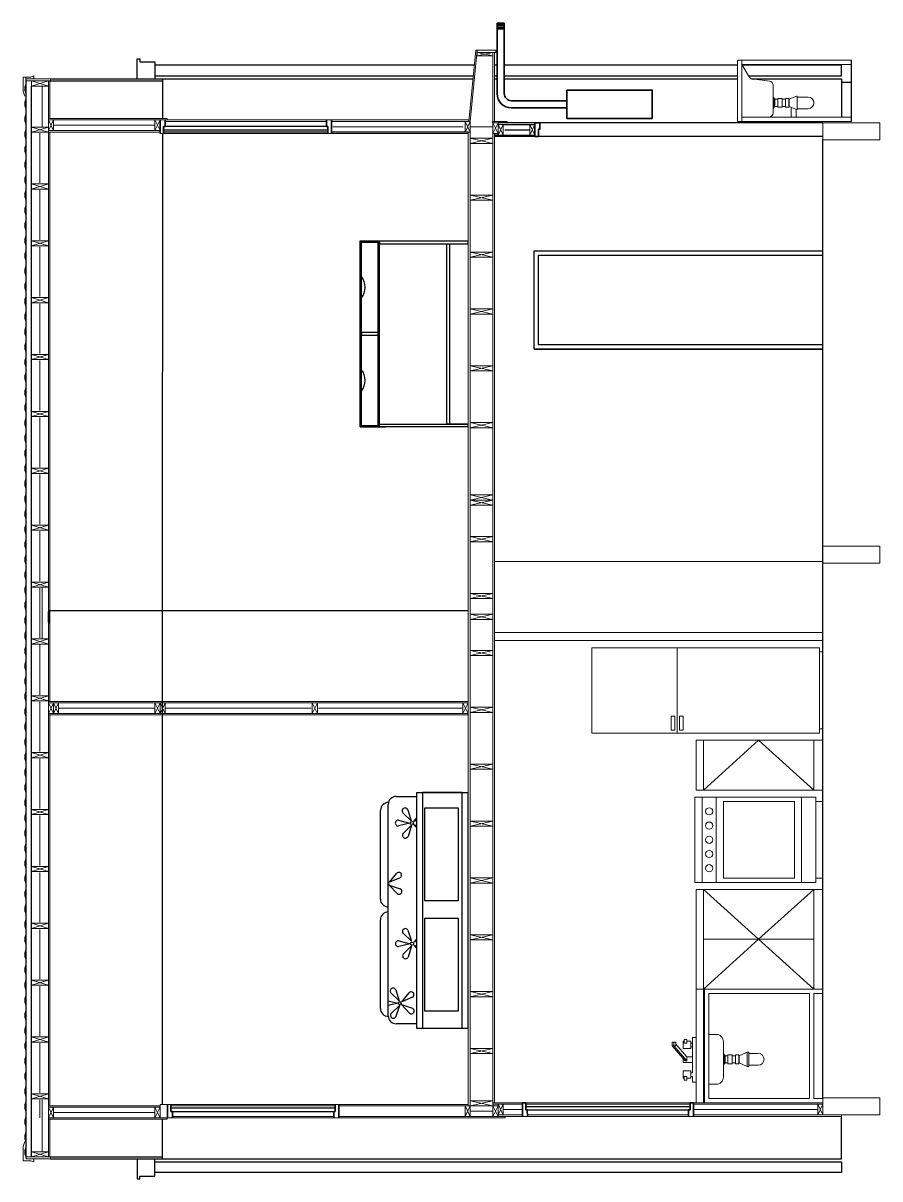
# Model space of a CAD drawing. Header units: millimetres. Extents: x -5545 to 6592, y -1722 to 1596.
# Drawn here: x 1986 to 2589, y -915 to -102 of the extents above; entities that cross this region are included whole.
import ezdxf

# ---------------------------------------------------------------- set-up
doc = ezdxf.new("R2010")
doc.units = ezdxf.units.MM
for name, color, linetype, lineweight in [('A-ANNO-SYMB', 3, 'Continuous', 18), ('A-DETL-MBND', 3, 'Continuous', 18), ('A-ELEV-IDEN', 3, 'Continuous', 18), ('A-ELEV-MBE1', 7, 'Continuous', 35), ('A-ELEV-MBE2', 4, 'Continuous', 25), ('A-FURN', 8, 'Continuous', 18), ('A-SECT-MCUT', 7, 'Continuous', 35), ('A-WALL-PATT', 8, 'Continuous', 18), ('A-WALL-STUD', 3, 'Continuous', 18)]:
    doc.layers.add(name, color=color, linetype=linetype, lineweight=lineweight)

msp = doc.modelspace()

# ---------------------------------------------------------------- linework, layer by layer
at = {"color": 0}
for p, q in [((2568.69, -171.02), (2568.69, -127.98)), ((2200.31, -177.13), (2084.81, -177.13)), ((2200.31, -178.52), (2084.81, -178.52)), ((2199.31, -174.62), (2085.81, -174.62)), ((2298.98, -178.52), (2202.81, -178.52)), ((2316.49, -172.12), (2316.49, -171.02)), ((2346.01, -172.12), (2320.09, -172.12)), ((2323.7, -173.22), (2346.01, -173.22)), ((2324.82, -176.97), (2342.41, -176.97)), ((2320.09, -180.72), (2317.49, -180.72)), ((2346.01, -181.62), (2317.49, -181.62)), ((2323.7, -180.72), (2342.41, -180.72)), ((2548.67, -858.85), (2548.67, -184.13)), ((2345.51, -331.33), (2345.51, -262.1)), ((2345.51, -262.1), (2548.67, -262.1)), ((2003.75, -523.49), (2003.75, -515.98)), ((2004.75, -524.49), (2004.75, -514.98)), ((2004.75, -515.38), (2298.98, -515.38)), ((2083.99, -524.49), (2083.99, -514.98)), ((2089.98, -865.44), (2205.48, -865.44)), ((2090.98, -867.95), (2204.47, -867.95)), ((2207.98, -862.95), (2207.98, -872.46)), ((2339.67, -864.34), (2455.17, -864.34)), ((2340.67, -866.85), (2454.17, -866.85))]:
    msp.add_line(p, q, dxfattribs=at)
for p, q in [((2222.98, -386.12), (2222.98, -255.12)), ((2222.98, -255.12), (2222.98, -255.12)), ((2222.98, -255.12), (2298.98, -255.12)), ((2223.98, -386.12), (2223.98, -255.12)), ((2223.98, -255.12), (2223.98, -256.12)), ((2223.98, -256.12), (2235.74, -256.12)), ((2235.74, -256.12), (2223.98, -256.12)), ((2235.74, -386.12), (2235.74, -255.12)), ((2236.74, -386.12), (2236.74, -255.12)), ((2236.74, -255.12), (2236.74, -257.12)), ((2236.74, -257.12), (2298.98, -257.12)), ((2283.98, -384.12), (2283.98, -257.12)), ((2283.98, -257.12), (2285.98, -257.12)), ((2285.98, -257.12), (2285.98, -384.12)), ((2298.98, -257.12), (2298.98, -255.12)), ((2235.74, -319.62), (2223.98, -319.62)), ((2223.98, -319.62), (2223.98, -321.62)), ((2223.98, -385.13), (2223.98, -319.62)), ((2223.98, -321.62), (2235.74, -321.62)), ((2223.98, -321.62), (2235.74, -321.62)), ((2235.74, -320.62), (2235.74, -319.62)), ((2223.98, -360.87), (2223.98, -345.87)), ((2298.98, -386.12), (2222.98, -386.12)), ((2222.98, -386.12), (2240.98, -386.12)), ((2222.98, -386.12), (2223.98, -386.12)), ((2223.98, -385.13), (2235.74, -385.13)), ((2236.74, -386.12), (2235.74, -386.12)), ((2236.74, -386.12), (2236.74, -384.12)), ((2236.74, -384.12), (2298.98, -384.12)), ((2298.98, -384.12), (2283.98, -384.12)), ((2298.98, -386.12), (2298.98, -384.12)), ((2248.43, -646.21), (2262.91, -646.21)), ((2262.91, -809.53), (2262.91, -643.53)), ((2262.91, -643.53), (2298.98, -643.53)), ((2294.86, -643.53), (2267.03, -643.53)), ((2267.03, -643.53), (2267.03, -809.53)), ((2280.54, -643.53), (2298.98, -643.53)), ((2294.86, -809.53), (2294.86, -643.53)), ((2298.98, -809.53), (2298.98, -643.53)), ((2237.26, -718.4), (2237.43, -656.01)), ((2242.85, -800.63), (2242.85, -651.8)), ((2259.03, -663.3), (2253.11, -657.67)), ((2256.55, -655.51), (2259.03, -663.3)), ((2250.09, -662.91), (2258.01, -664.94)), ((2258.01, -664.94), (2250.09, -666.97)), ((2253.26, -672.24), (2259.08, -666.51)), ((2259.08, -666.51), (2256.73, -674.34)), ((2260.66, -665.94), (2262.91, -666.69)), ((2262.91, -668.37), (2260.66, -665.94)), ((2260.8, -663.94), (2262.91, -661.29)), ((2262.91, -663.06), (2260.8, -663.94)), ((2243.69, -706.61), (2248.76, -700.21)), ((2251.22, -703.44), (2243.69, -706.61)), ((2243.54, -708.6), (2251.29, -711.19)), ((2249.09, -714.6), (2243.54, -708.6)), ((2237.27, -795.41), (2237.26, -733.01)), ((2250.22, -747.8), (2258.14, -749.83)), ((2259.16, -748.18), (2253.24, -742.55)), ((2256.68, -740.4), (2259.16, -748.18)), ((2260.93, -748.83), (2262.91, -746.34)), ((2262.91, -748), (2260.93, -748.83)), ((2258.14, -749.83), (2250.22, -751.86)), ((2253.39, -757.13), (2259.21, -751.4)), ((2259.21, -751.4), (2256.86, -759.22)), ((2260.79, -750.82), (2262.91, -751.53)), ((2262.91, -753.12), (2260.79, -750.82)), ((2250.58, -790.07), (2244.66, -784.44)), ((2248.1, -782.29), (2250.58, -790.07)), ((2252.35, -790.72), (2257.43, -784.32)), ((2259.88, -787.55), (2252.35, -790.72)), ((2242.85, -790), (2249.56, -791.72)), ((2249.56, -791.72), (2242.85, -793.44)), ((2244.81, -799.02), (2250.63, -793.29)), ((2250.63, -793.29), (2248.28, -801.11)), ((2252.21, -792.71), (2259.96, -795.3)), ((2257.76, -798.71), (2252.21, -792.71)), ((2262.91, -806.21), (2248.43, -806.21)), ((2267.03, -809.53), (2262.91, -809.53)), ((2298.98, -809.53), (2262.91, -809.53)), ((2298.98, -809.53), (2294.86, -809.53))]:
    msp.add_line(p, q)
for points in [[(2268.55, -719.66), (2268.55, -654.17), (2291.91, -654.17), (2291.91, -719.66)], [(2268.55, -797.4), (2268.55, -731.91), (2291.91, -731.91), (2291.91, -797.4)]]:
    msp.add_lwpolyline(points, close=True, dxfattribs=at)
for centre in [(2259.4, -664.93), (2259.53, -749.81), (2250.95, -791.7)]:
    msp.add_circle(centre, 1.08)
for centre, radius, start, end in [((2214.41, -287.8), 12.16, 321.91392, 38.08608), ((2214.41, -353.37), 12.16, 321.91392, 38.08608), ((2254.69, -656.37), 2.05, 24.76118, 219.36383), ((2249.83, -664.94), 2.05, 82.69868, 277.30132), ((2254.86, -673.51), 2.05, 141.62668, 336.22932), ((2250.2, -701.67), 2.05, 299.89479, 134.49744), ((2242.29, -707.59), 1.08, 301.22763, 58.77237), ((2250.41, -713.04), 2.05, 229.85219, 64.45484), ((2254.82, -741.26), 2.05, 24.76118, 219.36383), ((2249.96, -749.83), 2.05, 82.69868, 277.30132), ((2254.99, -758.4), 2.05, 141.62668, 336.22932), ((2246.24, -783.14), 2.05, 24.76118, 219.36383), ((2258.87, -785.78), 2.05, 299.89479, 134.49744), ((2259.08, -797.15), 2.05, 229.85219, 64.45484), ((2246.41, -800.29), 2.05, 141.62668, 336.22932)]:
    msp.add_arc(centre, radius, start, end)
for centre, start, end in [((2243.02, -656.01), 90, 180), ((2248.43, -651.8), 90, 180), ((2242.85, -718.4), 180, 270), ((2242.85, -733.01), 90, 180), ((2242.86, -795.41), 180, 270), ((2248.43, -800.63), 180, 270)]:
    msp.add_arc(centre, 5.58, start, end, dxfattribs=at)
at = {"layer": 'A-ANNO-SYMB', "color": 0}
for points in [[(1987.19, -153.32), (1987.19, -153.32), (1985.95, -149.85), (1985.95, -139.84), (1991.46, -139.84), (1993.46, -139.09), (1993.46, -140.84)], [(1987.19, -889.15), (1987.19, -889.15), (1985.95, -892.62), (1985.95, -902.63), (1991.46, -902.63), (1993.46, -903.38), (1993.46, -901.63)]]:
    msp.add_lwpolyline(points, dxfattribs=at)
for centre, start, end in [((1994.44, -148.05), 158.58135, 201.41865), ((1980.81, -142.7), 338.58135, 21.41865), ((1980.81, -153.4), 338.58135, 21.41865), ((1994.44, -158.74), 158.58135, 201.41865), ((1980.81, -164.09), 338.58135, 21.41865), ((1994.44, -169.44), 158.58135, 201.41865), ((1994.44, -180.13), 158.58135, 201.41865), ((1980.81, -174.78), 338.58135, 21.41865), ((1980.81, -185.48), 338.58135, 21.41865), ((1994.44, -190.82), 158.58135, 201.41865), ((1980.81, -196.17), 338.58135, 21.41865), ((1994.44, -201.52), 158.58135, 201.41865), ((1994.44, -212.21), 158.58135, 201.41865), ((1980.81, -206.86), 338.58135, 21.41865), ((1980.81, -217.55), 338.58135, 21.41865), ((1994.44, -222.9), 158.58135, 201.41865), ((1980.81, -228.25), 338.58135, 21.41865), ((1994.44, -233.59), 158.58135, 201.41865), ((1994.44, -244.29), 158.58135, 201.41865), ((1980.81, -238.94), 338.58135, 21.41865), ((1980.81, -249.63), 338.58135, 21.41865), ((1994.44, -254.98), 158.58135, 201.41865), ((1980.81, -260.33), 338.58135, 21.41865), ((1994.44, -265.67), 158.58135, 201.41865), ((1980.81, -271.02), 338.58135, 21.41865), ((1994.44, -276.37), 158.58135, 201.41865), ((1994.44, -287.06), 158.58135, 201.41865), ((1980.81, -281.71), 338.58135, 21.41865), ((1980.81, -292.41), 338.58135, 21.41865), ((1994.44, -297.75), 158.58135, 201.41865), ((1980.81, -303.1), 338.58135, 21.41865), ((1994.44, -308.45), 158.58135, 201.41865), ((1994.44, -319.14), 158.58135, 201.41865), ((1980.81, -313.79), 338.58135, 21.41865), ((1980.81, -324.49), 338.58135, 21.41865), ((1994.44, -329.83), 158.58135, 201.41865), ((1980.81, -335.18), 338.58135, 21.41865), ((1994.44, -340.53), 158.58135, 201.41865), ((1994.44, -351.22), 158.58135, 201.41865), ((1980.81, -345.87), 338.58135, 21.41865), ((1980.81, -356.57), 338.58135, 21.41865), ((1994.44, -361.91), 158.58135, 201.41865), ((1980.81, -367.26), 338.58135, 21.41865), ((1994.44, -372.61), 158.58135, 201.41865), ((1994.44, -383.3), 158.58135, 201.41865), ((1980.81, -377.95), 338.58135, 21.41865), ((1980.81, -388.64), 338.58135, 21.41865), ((1994.44, -393.99), 158.58135, 201.41865), ((1980.81, -399.34), 338.58135, 21.41865), ((1994.44, -404.68), 158.58135, 201.41865), ((1994.44, -415.38), 158.58135, 201.41865), ((1980.81, -410.03), 338.58135, 21.41865), ((1980.81, -420.72), 338.58135, 21.41865), ((1994.44, -426.07), 158.58135, 201.41865), ((1980.81, -431.42), 338.58135, 21.41865), ((1994.44, -436.76), 158.58135, 201.41865), ((1994.44, -447.46), 158.58135, 201.41865), ((1980.81, -442.11), 338.58135, 21.41865), ((1994.44, -458.15), 158.58135, 201.41865), ((1980.81, -452.8), 338.58135, 21.41865), ((1980.81, -463.5), 338.58135, 21.41865), ((1994.44, -468.84), 158.58135, 201.41865), ((1980.81, -474.19), 338.58135, 21.41865), ((1994.44, -479.54), 158.58135, 201.41865), ((1994.44, -490.23), 158.58135, 201.41865), ((1980.81, -484.88), 338.58135, 21.41865), ((1980.81, -495.58), 338.58135, 21.41865), ((1994.44, -500.92), 158.58135, 201.41865), ((1980.81, -506.27), 338.58135, 21.41865), ((1994.44, -511.62), 158.58135, 201.41865), ((1994.44, -522.31), 158.58135, 201.41865), ((1980.81, -516.96), 338.58135, 21.41865), ((1980.81, -527.66), 338.58135, 21.41865), ((1994.44, -533), 158.58135, 201.41865), ((1980.81, -538.35), 338.58135, 21.41865), ((1994.44, -543.69), 158.58135, 201.41865), ((1994.44, -554.39), 158.58135, 201.41865), ((1980.81, -549.04), 338.58135, 21.41865), ((1980.81, -559.73), 338.58135, 21.41865), ((1994.44, -565.08), 158.58135, 201.41865), ((1980.81, -570.43), 338.58135, 21.41865), ((1994.44, -575.77), 158.58135, 201.41865), ((1994.44, -586.47), 158.58135, 201.41865), ((1980.81, -581.12), 338.58135, 21.41865), ((1980.81, -591.81), 338.58135, 21.41865), ((1994.44, -597.16), 158.58135, 201.41865), ((1980.81, -602.51), 338.58135, 21.41865), ((1994.44, -607.85), 158.58135, 201.41865), ((1994.44, -618.55), 158.58135, 201.41865), ((1980.81, -613.2), 338.58135, 21.41865), ((1980.81, -623.89), 338.58135, 21.41865), ((1994.44, -629.24), 158.58135, 201.41865), ((1980.81, -634.59), 338.58135, 21.41865), ((1994.44, -639.93), 158.58135, 201.41865), ((1980.81, -645.28), 338.58135, 21.41865), ((1994.44, -650.63), 158.58135, 201.41865), ((1994.44, -661.32), 158.58135, 201.41865), ((1980.81, -655.97), 338.58135, 21.41865), ((1980.81, -666.67), 338.58135, 21.41865), ((1994.44, -672.01), 158.58135, 201.41865), ((1980.81, -677.36), 338.58135, 21.41865), ((1994.44, -682.71), 158.58135, 201.41865), ((1994.44, -693.4), 158.58135, 201.41865), ((1980.81, -688.05), 338.58135, 21.41865), ((1980.81, -698.75), 338.58135, 21.41865), ((1994.44, -704.09), 158.58135, 201.41865), ((1980.81, -709.44), 338.58135, 21.41865), ((1994.44, -714.78), 158.58135, 201.41865), ((1994.44, -725.48), 158.58135, 201.41865), ((1980.81, -720.13), 338.58135, 21.41865), ((1980.81, -730.82), 338.58135, 21.41865), ((1994.44, -736.17), 158.58135, 201.41865), ((1980.81, -741.52), 338.58135, 21.41865), ((1994.44, -746.86), 158.58135, 201.41865), ((1994.44, -757.56), 158.58135, 201.41865), ((1980.81, -752.21), 338.58135, 21.41865), ((1980.81, -762.9), 338.58135, 21.41865), ((1994.44, -768.25), 158.58135, 201.41865), ((1980.81, -773.6), 338.58135, 21.41865), ((1994.44, -778.94), 158.58135, 201.41865), ((1994.44, -789.64), 158.58135, 201.41865), ((1980.81, -784.29), 338.58135, 21.41865), ((1980.81, -794.98), 338.58135, 21.41865), ((1994.44, -800.33), 158.58135, 201.41865), ((1980.81, -805.68), 338.58135, 21.41865), ((1994.44, -811.02), 158.58135, 201.41865), ((1994.44, -821.72), 158.58135, 201.41865), ((1980.81, -816.37), 338.58135, 21.41865), ((1994.44, -832.41), 158.58135, 201.41865), ((1980.81, -827.06), 338.58135, 21.41865), ((1980.81, -837.76), 338.58135, 21.41865), ((1994.44, -843.1), 158.58135, 201.41865), ((1980.81, -848.45), 338.58135, 21.41865), ((1994.44, -853.8), 158.58135, 201.41865), ((1994.44, -864.49), 158.58135, 201.41865), ((1980.81, -859.14), 338.58135, 21.41865), ((1980.81, -869.83), 338.58135, 21.41865), ((1994.44, -875.18), 158.58135, 201.41865), ((1980.81, -880.53), 338.58135, 21.41865), ((1994.44, -885.87), 158.58135, 201.41865), ((1994.44, -896.57), 158.58135, 201.41865), ((1980.81, -891.22), 338.58135, 21.41865), ((1980.81, -901.91), 4.18303, 21.41865)]:
    msp.add_arc(centre, 7.32, start, end, dxfattribs=at)
at = {"layer": 'A-DETL-MBND', "color": 0}
for p, q in [((2304.48, -120.98), (2299.47, -171.02)), ((2305.48, -120.98), (2300.48, -171.02)), ((2305.48, -120.98), (2304.48, -120.98)), ((2316.49, -171.02), (2316.49, -124.98)), ((2317.49, -171.02), (2317.49, -122.48)), ((1999.24, -175.02), (1999.24, -146.2)), ((2003.75, -169.01), (2003.75, -146.2)), ((2004.75, -169.01), (2004.75, -142.59)), ((2299.57, -170.02), (2082.31, -170.02)), ((2003.75, -178.52), (2003.75, -515.98)), ((2004.75, -178.52), (2004.75, -514.98)), ((2298.98, -863.95), (2298.98, -178.52)), ((2300.48, -863.95), (2300.48, -178.52)), ((2326.5, -171.02), (2316.49, -171.02)), ((2326.5, -172.12), (2326.5, -171.02)), ((2298.98, -179.62), (2082.31, -179.62)), ((2316.49, -863.95), (2316.49, -179.62)), ((2317.49, -179.62), (2316.49, -179.62)), ((2317.49, -180.62), (2317.49, -179.62)), ((2316.49, -480.76), (2316.49, -479.76)), ((2317.49, -861.85), (2317.49, -480.76)), ((2548.67, -480.76), (2317.49, -480.76)), ((2003.75, -864.95), (2003.75, -523.49)), ((2004.75, -579.3), (2004.75, -524.49)), ((2548.67, -530.8), (2317.49, -530.8)), ((2548.67, -536.5), (2317.49, -536.5)), ((2004.75, -863.95), (2004.75, -588.81)), ((1999.24, -859.85), (1999.24, -896.28)), ((2316.49, -861.85), (2548.67, -861.85)), ((2298.98, -862.95), (2082.31, -862.95)), ((2205.48, -863.95), (2089.98, -863.95)), ((2298.98, -863.95), (2207.98, -863.95)), ((2337.17, -862.85), (2316.49, -862.85)), ((2337.18, -870.36), (2321.49, -870.36)), ((2455.17, -862.85), (2339.67, -862.85)), ((2454.17, -870.36), (2340.68, -870.36)), ((2548.67, -862.85), (2457.67, -862.85)), ((2545.07, -870.36), (2457.67, -870.36)), ((2561.68, -870.36), (2561.68, -871.46)), ((2003.75, -872.46), (2003.75, -896.28)), ((2004.75, -873.46), (2004.75, -899.88)), ((2325.1, -872.46), (2082.31, -872.46)), ((2204.47, -871.46), (2090.99, -871.46)), ((2325.07, -871.46), (2207.98, -871.46)), ((2561.68, -871.46), (2320.09, -871.46)), ((2325.1, -871.46), (2325.1, -872.46))]:
    msp.add_line(p, q, dxfattribs=at)
for points in [[(2003.75, -169.01), (2003.75, -170.02)], [(2087.31, -170.02), (2087.31, -169.01), (2003.75, -169.01)], [(2078.71, -170.02), (2003.75, -170.02)], [(2078.71, -177.52), (2003.75, -177.52)], [(2082.31, -177.52), (2082.31, -178.52), (2003.75, -178.52)], [(2082.31, -178.52), (2082.31, -179.52)], [(2199.3, -171.02), (2085.81, -171.02)], [(2300.48, -171.02), (2202.8, -171.02)], [(2317.49, -480.76), (2317.49, -179.62)], [(1999.24, -498.87), (1999.24, -535.3)], [(2298.98, -579.3), (2003.75, -579.3)], [(2298.98, -580.3), (2010.95, -580.3)], [(2298.98, -588.81), (2003.75, -588.81)], [(2298.98, -587.81), (2010.95, -587.81)], [(2082.31, -864.95), (2082.31, -863.95), (2003.75, -863.95)], [(2078.71, -864.95), (2007.35, -864.95)], [(2082.31, -863.95), (2082.31, -862.95)], [(2078.71, -872.46), (2003.75, -872.46)], [(2087.31, -872.46), (2087.31, -873.46), (2003.75, -873.46)], [(2082.31, -871.46), (2082.31, -872.46)]]:
    msp.add_lwpolyline(points, dxfattribs=at)
at = {"layer": 'A-ELEV-IDEN', "color": 0}
for points in [[(2548.67, -184.13), (2548.67, -172.12), (2588.7, -172.12), (2588.7, -184.13)], [(2548.67, -482.01), (2548.67, -470), (2588.7, -470), (2588.7, -482.01)], [(2548.67, -870.36), (2548.67, -858.35), (2588.7, -858.35), (2588.7, -870.36)]]:
    msp.add_lwpolyline(points, close=True, dxfattribs=at)
at = {"layer": 'A-ELEV-MBE1', "color": 0}
for p, q in [((2319.44, -101.87), (2324.44, -101.87)), ((2082.31, -170.02), (2082.31, -179.62)), ((2085.81, -174.62), (2085.81, -170.02)), ((2199.31, -174.62), (2199.3, -170.02)), ((2202.8, -170.02), (2202.81, -179.62)), ((2084.81, -179.62), (2084.81, -174.62)), ((2084.81, -174.62), (2085.81, -174.62)), ((2200.31, -174.62), (2199.31, -174.62)), ((2200.31, -179.62), (2200.31, -174.62)), ((2337.17, -861.85), (2339.67, -861.85)), ((2337.18, -871.46), (2337.17, -861.85)), ((2339.67, -861.85), (2339.67, -866.85)), ((2457.67, -861.85), (2455.17, -861.85)), ((2455.17, -861.85), (2455.17, -866.85)), ((2457.67, -871.46), (2457.67, -861.85)), ((2087.49, -872.56), (2087.48, -862.95)), ((2089.98, -862.95), (2089.98, -867.95)), ((2089.98, -867.95), (2090.98, -867.95)), ((2090.98, -867.95), (2090.99, -872.56)), ((2205.48, -867.95), (2204.47, -867.95)), ((2204.47, -867.95), (2204.47, -872.56)), ((2205.48, -862.95), (2205.48, -867.95)), ((2207.98, -872.56), (2207.98, -862.95)), ((2339.67, -866.85), (2340.67, -866.85)), ((2340.67, -866.85), (2340.68, -871.46)), ((2455.17, -866.85), (2454.17, -866.85)), ((2454.17, -866.85), (2454.17, -871.46))]:
    msp.add_line(p, q, dxfattribs=at)
for points in [[(2368.53, -161.51), (2329.44, -161.51, -0.414214), (2319.44, -151.5), (2319.44, -101.87)], [(2368.53, -156.5), (2329.44, -156.5, -0.414214), (2324.44, -151.5), (2324.44, -101.87)]]:
    msp.add_lwpolyline(points, format="xyb", dxfattribs=at)
for points in [[(2368.53, -149), (2368.53, -169.01), (2428.58, -169.01), (2428.58, -149), (2368.53, -149)], [(2346.01, -181.62), (2348.52, -181.62), (2348.52, -176.62), (2349.52, -176.62), (2349.52, -172.12), (2346.01, -172.12), (2346.01, -181.62)]]:
    msp.add_lwpolyline(points, dxfattribs=at)
at = {"layer": 'A-ELEV-MBE2', "color": 0}
for p, q in [((2319.44, -102.87), (2324.44, -102.87)), ((2319.44, -103.87), (2324.44, -103.87)), ((2319.44, -104.87), (2324.44, -104.87)), ((2319.44, -105.88), (2324.44, -105.88)), ((2561.68, -139.09), (2561.68, -131.58)), ((2083.99, -141.09), (2083.99, -169.01)), ((2083.99, -141.09), (2302.46, -141.09)), ((2317.49, -141.09), (2319.44, -141.09)), ((2324.44, -141.09), (2488.62, -141.09)), ((2498.54, -141.09), (2561.68, -141.09)), ((2561.68, -143.49), (2568.69, -143.49)), ((2548.67, -172.12), (2346.01, -172.12)), ((2083.99, -514.98), (2084.13, -179.62)), ((2548.67, -181.62), (2346.01, -181.62)), ((2083.99, -862.95), (2083.99, -524.49)), ((2083.99, -901.38), (2083.99, -873.46)), ((2083.99, -901.38), (2561.68, -901.38)), ((2078.51, -903.38), (2561.68, -903.38)), ((2561.68, -903.38), (2561.68, -910.89))]:
    msp.add_line(p, q, dxfattribs=at)
for points in [[(2066.12, -141.09), (2066.12, -127.08), (2068.12, -127.08), (2068.12, -129.08), (2078.51, -129.08), (2078.51, -141.09)], [(2303.42, -131.58), (2078.51, -131.58)], [(2319.44, -131.58), (2317.49, -131.58)], [(2488.62, -131.58), (2324.44, -131.58)], [(2561.68, -131.58), (2491.97, -131.58)], [(1988.13, -899.88), (1988.13, -141.09)], [(1991.74, -899.88), (1991.74, -146.2)], [(2005.25, -141.09), (2083.99, -141.09)], [(2005.25, -142.59), (2083.99, -142.59)], [(2078.51, -139.09), (2302.66, -139.09)], [(2317.49, -139.09), (2319.44, -139.09)], [(2324.44, -139.09), (2488.62, -139.09)], [(2496.3, -139.09), (2561.68, -139.09)], [(2561.68, -141.09), (2561.68, -168.01)], [(2548.67, -328.33), (2348.52, -328.33), (2348.52, -265.27), (2548.67, -265.27)], [(2561.68, -901.38), (2561.68, -871.46)], [(2005.25, -899.88), (2083.99, -899.88)], [(2005.25, -901.38), (2083.99, -901.38)], [(2066.12, -901.38), (2066.12, -915.39), (2068.12, -915.39), (2068.12, -913.39), (2078.51, -913.39), (2078.51, -901.38)], [(2561.68, -910.89), (2078.51, -910.89)]]:
    msp.add_lwpolyline(points, dxfattribs=at)
at = {"layer": 'A-FURN', "color": 0}
for p, q in [((2488.62, -171.02), (2488.62, -128.48)), ((2489.12, -127.98), (2491.13, -127.98)), ((2568.69, -127.98), (2491.13, -127.98)), ((2491.63, -128.48), (2491.63, -170.52)), ((2496.63, -139.67), (2491.63, -130.99)), ((2491.63, -130.99), (2568.69, -130.99)), ((2511.01, -142.67), (2498.86, -141.15)), ((2513.64, -165.01), (2513.64, -145.65)), ((2530.47, -153.91), (2538.19, -153.91)), ((2516.87, -155.5), (2514.9, -155.5)), ((2516.87, -160.51), (2514.9, -160.51)), ((2522.22, -155.5), (2519.91, -155.5)), ((2522.22, -160.51), (2519.91, -160.51)), ((2524.84, -155.5), (2524.65, -155.5)), ((2524.84, -160.51), (2524.65, -160.51)), ((2524.84, -155.5), (2524.84, -160.51)), ((2526.36, -161.17), (2526.36, -168.01)), ((2529.84, -162.69), (2529.84, -168.01)), ((2530.47, -162.1), (2538.19, -162.1)), ((2491.63, -168.01), (2510.64, -168.01)), ((2568.69, -168.01), (2491.63, -168.01)), ((2491.13, -171.02), (2488.62, -171.02)), ((2491.13, -171.02), (2568.69, -171.02)), ((2548.67, -299.69), (2548.67, -292.13)), ((2548.67, -338.45), (2548.67, -393.49)), ((2548.67, -424.76), (2548.67, -447.28)), ((2386.04, -541.51), (2386.04, -601.55)), ((2546.17, -541.51), (2386.04, -541.51)), ((2546.17, -601.55), (2546.17, -541.51)), ((2546.17, -544.51), (2548.67, -544.51)), ((2548.67, -544.51), (2548.67, -598.55)), ((2386.04, -601.55), (2546.17, -601.55)), ((2546.17, -598.55), (2548.67, -598.55)), ((2548.67, -606.56), (2459.51, -606.65)), ((2459.51, -641.68), (2459.51, -606.65)), ((2464.52, -641.68), (2464.52, -606.65)), ((2542.22, -606.65), (2542.22, -641.68)), ((2459.51, -641.68), (2548.67, -641.68)), ((2463.6, -706.73), (2463.6, -646.68)), ((2463.6, -646.68), (2543.67, -646.68)), ((2473.61, -706.73), (2473.61, -646.68)), ((2533.66, -706.73), (2533.66, -646.68)), ((2543.67, -646.68), (2543.67, -706.73)), ((2543.67, -649.68), (2548.67, -649.68)), ((2548.67, -649.68), (2548.67, -703.73)), ((2543.67, -706.73), (2463.6, -706.73)), ((2543.67, -703.73), (2548.67, -703.73)), ((2459.51, -781.79), (2459.51, -711.73)), ((2459.51, -711.73), (2548.67, -711.73)), ((2464.52, -781.79), (2464.52, -711.73)), ((2542.22, -746.76), (2542.22, -711.73)), ((2464.52, -746.76), (2542.22, -746.76)), ((2542.22, -746.76), (2542.22, -781.79)), ((2464.52, -781.79), (2459.51, -781.79)), ((2459.51, -781.79), (2459.51, -861.85)), ((2464.52, -781.79), (2464.52, -861.85)), ((2465.31, -781.79), (2465.31, -811.91)), ((2542.22, -781.79), (2465.31, -781.79)), ((2468.31, -784.79), (2468.31, -811.91)), ((2539.22, -784.79), (2468.31, -784.79)), ((2539.22, -784.79), (2539.22, -858.85)), ((2542.22, -781.79), (2548.67, -781.79)), ((2542.22, -784.79), (2548.67, -784.79)), ((2542.22, -784.79), (2542.22, -858.85)), ((2465.31, -861.85), (2465.31, -811.91)), ((2468.31, -858.85), (2468.31, -811.91)), ((2442.54, -819.14), (2443.85, -819.14)), ((2442.54, -821.75), (2442.54, -819.14)), ((2443.85, -819.14), (2445.15, -819.14)), ((2443.85, -819.14), (2443.85, -821.75)), ((2445.14, -820.59), (2452.98, -829.58)), ((2445.15, -819.14), (2445.15, -821.75)), ((2456.9, -819.79), (2455.6, -819.79)), ((2443.85, -821.75), (2442.54, -821.75)), ((2451.68, -832.19), (2442.54, -821.75)), ((2445.15, -821.75), (2443.85, -821.75)), ((2443.85, -821.75), (2452.98, -832.19)), ((2452.98, -829.58), (2456.9, -829.58)), ((2452.98, -829.58), (2452.98, -832.19)), ((2455.6, -822.4), (2456.9, -822.4)), ((2481.8, -828.74), (2479.83, -828.74)), ((2487.15, -828.74), (2484.84, -828.74)), ((2489.77, -828.74), (2489.58, -828.74)), ((2489.77, -828.74), (2489.77, -833.74)), ((2496.59, -827.14), (2503.12, -827.14)), ((2450.37, -833.49), (2450.37, -830.7)), ((2456.9, -833.49), (2450.37, -833.49)), ((2452.98, -832.19), (2451.68, -832.19)), ((2481.8, -833.74), (2479.83, -833.74)), ((2487.15, -833.74), (2484.84, -833.74)), ((2489.77, -833.74), (2489.58, -833.74)), ((2496.59, -835.34), (2503.12, -835.34)), ((2455.6, -840.67), (2456.9, -840.67)), ((2456.9, -843.29), (2455.6, -843.29)), ((2464.52, -861.85), (2459.51, -861.85)), ((2542.22, -861.85), (2465.31, -861.85)), ((2539.22, -858.85), (2468.31, -858.85)), ((2542.22, -858.85), (2548.67, -858.85)), ((2542.22, -861.85), (2548.67, -861.85))]:
    msp.add_line(p, q, dxfattribs=at)
for points in [[(2513.64, -154.26), (2513.64, -161.75), (2514.21, -161.75), (2514.21, -154.26)], [(2516.87, -154.95), (2516.87, -161.06), (2519.91, -161.06), (2519.91, -154.95)], [(2522.22, -154.95), (2522.22, -161.06), (2524.65, -161.06), (2524.65, -154.95)], [(2478.62, -649.68), (2528.65, -649.68), (2528.65, -703.73), (2478.62, -703.73)], [(2452.98, -817.18), (2451.03, -817.18), (2451.03, -819.79), (2452.98, -819.79)], [(2478.57, -827.5), (2478.57, -834.98), (2479.14, -834.98), (2479.14, -827.5)], [(2481.8, -828.18), (2481.8, -834.3), (2484.84, -834.3), (2484.84, -828.18)], [(2487.15, -828.18), (2487.15, -834.3), (2489.58, -834.3), (2489.58, -828.18)], [(2495.4, -826.14), (2495.4, -836.34), (2496.59, -836.34), (2496.59, -826.14)], [(2452.98, -845.9), (2451.03, -845.9), (2451.03, -843.29), (2452.98, -843.29)]]:
    msp.add_lwpolyline(points, close=True, dxfattribs=at)
for points in [[(2524.84, -155.5), (2529.99, -153.26), (2530.47, -153.26), (2530.47, -153.26)], [(2530.47, -162.75), (2530.47, -153.26)], [(2514.21, -154.8), (2514.9, -155.1), (2514.9, -158.01)], [(2514.21, -161.21), (2514.9, -160.91), (2514.9, -158.01)], [(2524.84, -160.51), (2529.99, -162.75), (2530.47, -162.75), (2530.47, -162.75)], [(2446.09, -601.55), (2446.09, -541.51)], [(2444.46, -599.62), (2444.46, -589.61), (2441.95, -589.61), (2441.95, -599.62), (2444.46, -599.62)], [(2447.73, -599.62), (2447.73, -589.61), (2450.23, -589.61), (2450.23, -599.62), (2447.73, -599.62)], [(2464.52, -641.68), (2503.37, -606.65), (2542.22, -641.68)], [(2463.6, -646.68), (2458.6, -646.68), (2458.6, -706.73), (2463.6, -706.73)], [(2473.61, -706.73), (2463.6, -706.73)], [(2464.52, -711.73), (2503.37, -746.76), (2542.22, -711.73)], [(2464.52, -781.79), (2503.37, -746.76), (2542.22, -781.79)], [(2548.67, -781.79), (2548.67, -784.79)], [(2451.02, -818.48), (2450.37, -818.48), (2450.37, -823.7), (2455.6, -823.7), (2455.6, -818.48), (2452.98, -818.48)], [(2456.9, -840.67), (2456.9, -815.87), (2459.51, -815.87), (2459.51, -847.2), (2456.9, -847.2), (2456.9, -843.29)], [(2465.31, -813.73), (2464.52, -813.73)], [(2479.14, -828.04), (2479.83, -828.34), (2479.83, -831.24)], [(2489.77, -828.74), (2494.92, -826.5), (2495.4, -826.5), (2495.4, -826.5)], [(2479.14, -834.44), (2479.83, -834.15), (2479.83, -831.24)], [(2489.77, -833.74), (2494.92, -835.98), (2495.4, -835.98), (2495.4, -835.98)], [(2451.02, -844.59), (2450.37, -844.59), (2450.37, -839.37), (2455.6, -839.37), (2455.6, -844.59), (2452.98, -844.59)], [(2464.52, -848.79), (2465.31, -848.79)], [(2548.67, -861.85), (2548.67, -858.85)]]:
    msp.add_lwpolyline(points, dxfattribs=at)
msp.add_lwpolyline([(2468.31, -848.79), (2473.57, -848.79, 0.414214), (2478.57, -843.79), (2478.57, -818.73, 0.414214), (2473.57, -813.73), (2468.31, -813.73)], format="xyb", dxfattribs=at)
for centre in [(2468.61, -656.69), (2468.61, -666.7), (2468.61, -676.71), (2468.61, -686.71), (2468.61, -696.72)]:
    msp.add_circle(centre, 2.5, dxfattribs=at)
for centre, radius, start, end in [((2489.12, -128.48), 0.5, 90, 180), ((2491.13, -128.48), 0.5, 0, 90), ((2499.23, -138.17), 3, 209.95883, 262.88766), ((2510.64, -145.65), 3, 0, 82.88766), ((2538.19, -158.01), 4.1, 270, 90), ((2491.13, -170.52), 0.5, 270, 0), ((2510.64, -165.01), 3, 270, 0), ((2503.12, -831.24), 4.1, 270, 90)]:
    msp.add_arc(centre, radius, start, end, dxfattribs=at)
at = {"layer": 'A-SECT-MCUT', "color": 0}
msp.add_line((2345.51, -331.33), (2548.67, -331.33), dxfattribs=at)
at = {"layer": 'A-WALL-PATT', "color": 0, "ltscale": 0.1}
for p, q in [((2078.71, -173.77), (2007.35, -173.77)), ((2295.47, -174.77), (2203.89, -174.77)), ((2316.49, -174.77), (2300.48, -174.77)), ((2078.71, -868.7), (2007.35, -868.7)), ((2316.49, -867.7), (2300.48, -867.7)), ((2337.17, -866.6), (2323.7, -866.6)), ((2545.07, -866.6), (2457.67, -866.6))]:
    msp.add_line(p, q, dxfattribs=at)
at = {"layer": 'A-WALL-PATT', "color": 0, "ltscale": 0.15}
for p, q in [((1997.74, -179.32), (1997.74, -214.35)), ((1997.74, -219.35), (1997.74, -254.38)), ((1997.74, -259.38), (1997.74, -294.41)), ((1997.74, -299.42), (1997.74, -334.44)), ((1997.74, -339.45), (1997.74, -374.47)), ((1997.74, -379.48), (1997.74, -414.5)), ((1997.74, -419.51), (1997.74, -454.54)), ((1997.74, -459.54), (1997.74, -494.57)), ((1997.74, -499.57), (1997.74, -534.6)), ((1997.74, -539.6), (1997.74, -574.63)), ((1997.74, -579.63), (1997.74, -614.66)), ((1997.74, -619.66), (1997.74, -654.69)), ((1997.74, -659.69), (1997.74, -694.72)), ((1997.74, -699.72), (1997.74, -734.75)), ((1997.74, -739.76), (1997.74, -774.78)), ((1997.74, -779.79), (1997.74, -814.81)), ((1997.74, -819.82), (1997.74, -854.84)), ((1997.74, -859.85), (1997.74, -872.46))]:
    msp.add_line(p, q, dxfattribs=at)
at = {"layer": 'A-WALL-PATT', "color": 0, "ltscale": 0.1}
for points in [[(2078.71, -584.05), (2010.95, -584.05)], [(2188.64, -584.05), (2085.91, -584.05)], [(2295.37, -584.05), (2193.65, -584.05)]]:
    msp.add_lwpolyline(points, dxfattribs=at)
at = {"layer": 'A-WALL-STUD', "color": 0}
for p, q in [((2305.48, -122.48), (2316.49, -124.98)), ((2305.48, -124.98), (2316.49, -122.48)), ((2007.35, -170.02), (2003.75, -177.52)), ((2007.35, -177.52), (2003.75, -170.02)), ((2082.31, -170.02), (2078.71, -177.52)), ((2082.31, -177.52), (2078.71, -170.02)), ((2300.48, -171.02), (2296.88, -178.52)), ((2300.48, -178.52), (2296.88, -171.02)), ((2320.09, -172.12), (2316.49, -179.62)), ((2320.09, -179.62), (2316.49, -172.12)), ((2323.7, -173.22), (2320.09, -180.72)), ((2323.7, -180.72), (2320.09, -173.22)), ((2346.01, -173.22), (2342.41, -180.72)), ((2346.01, -180.72), (2342.41, -173.22)), ((2007.35, -580.3), (2003.75, -587.81)), ((2007.35, -587.81), (2003.75, -580.3)), ((2010.95, -580.3), (2007.35, -587.81)), ((2010.95, -587.81), (2007.35, -580.3)), ((2082.31, -580.3), (2078.71, -587.81)), ((2082.31, -587.81), (2078.71, -580.3)), ((2085.91, -580.3), (2082.31, -587.81)), ((2085.91, -587.81), (2082.31, -580.3)), ((2192.95, -580.3), (2189.34, -587.81)), ((2192.95, -587.81), (2189.34, -580.3)), ((2298.98, -580.3), (2295.37, -587.81)), ((2298.98, -587.81), (2295.37, -580.3)), ((2300.48, -860.35), (2316.49, -860.35)), ((2300.48, -863.95), (2300.48, -860.35)), ((2300.48, -863.95), (2316.49, -860.35)), ((2300.48, -860.35), (2316.49, -863.95)), ((2316.49, -860.35), (2316.49, -863.95)), ((2007.35, -872.46), (2003.75, -864.95)), ((2007.35, -864.95), (2003.75, -872.46)), ((2082.31, -872.46), (2078.71, -864.95)), ((2082.31, -864.95), (2078.71, -872.46)), ((2300.48, -863.95), (2296.88, -863.95)), ((2296.88, -863.95), (2296.88, -871.46)), ((2300.48, -871.46), (2296.88, -863.95)), ((2300.48, -863.95), (2296.88, -871.46)), ((2316.49, -863.95), (2300.48, -863.95)), ((2300.48, -871.46), (2300.48, -863.95)), ((2320.09, -863.95), (2316.49, -863.95)), ((2316.49, -863.95), (2316.49, -871.46)), ((2320.09, -871.46), (2316.49, -863.95)), ((2320.09, -863.95), (2316.49, -871.46)), ((2323.7, -862.85), (2320.09, -862.85)), ((2320.09, -862.85), (2320.09, -870.36)), ((2323.7, -870.36), (2320.09, -862.85)), ((2323.7, -862.85), (2320.09, -870.36)), ((2320.09, -871.46), (2320.09, -863.95)), ((2320.09, -870.36), (2323.7, -870.36)), ((2323.7, -870.36), (2323.7, -862.85)), ((2548.67, -870.36), (2545.07, -862.85)), ((2548.67, -862.85), (2545.07, -870.36)), ((2296.88, -871.46), (2300.48, -871.46)), ((2316.49, -871.46), (2320.09, -871.46))]:
    msp.add_line(p, q, dxfattribs=at)
for points in [[(2305.48, -122.48), (2316.49, -122.48), (2318.49, -122.48), (2318.49, -120.98), (2305.48, -120.98)], [(2305.48, -122.48), (2316.49, -122.48), (2316.49, -124.98), (2305.48, -124.98)], [(1991.74, -142.59), (1991.74, -146.2), (2003.75, -146.2), (2003.75, -142.59)], [(2007.35, -170.02), (2007.35, -177.52), (2003.75, -177.52), (2003.75, -170.02)], [(2082.31, -170.02), (2082.31, -177.52), (2078.71, -177.52), (2078.71, -170.02)], [(1991.74, -175.02), (1991.74, -178.62), (2003.75, -178.62), (2003.75, -175.02)], [(2300.48, -171.02), (2300.48, -178.52), (2296.88, -178.52), (2296.88, -171.02)], [(2320.09, -172.12), (2320.09, -179.62), (2316.49, -179.62), (2316.49, -172.12)], [(2323.7, -173.22), (2323.7, -180.72), (2320.09, -180.72), (2320.09, -173.22)], [(2346.01, -173.22), (2346.01, -180.72), (2342.41, -180.72), (2342.41, -173.22)], [(1991.74, -215.05), (1991.74, -218.65), (2003.75, -218.65), (2003.75, -215.05)], [(1991.74, -255.08), (1991.74, -258.68), (2003.75, -258.68), (2003.75, -255.08)], [(1991.74, -295.11), (1991.74, -298.72), (2003.75, -298.72), (2003.75, -295.11)], [(1991.74, -335.14), (1991.74, -338.75), (2003.75, -338.75), (2003.75, -335.14)], [(1991.74, -375.17), (1991.74, -378.78), (2003.75, -378.78), (2003.75, -375.17)], [(1991.74, -415.2), (1991.74, -418.81), (2003.75, -418.81), (2003.75, -415.2)], [(1991.74, -455.24), (1991.74, -458.84), (2003.75, -458.84), (2003.75, -455.24)], [(1991.74, -495.27), (1991.74, -498.87), (2003.75, -498.87), (2003.75, -495.27)], [(1991.74, -535.3), (1991.74, -538.9), (2003.75, -538.9), (2003.75, -535.3)], [(1991.74, -575.33), (1991.74, -578.93), (2003.75, -578.93), (2003.75, -575.33)], [(2007.35, -580.3), (2007.35, -587.81), (2003.75, -587.81), (2003.75, -580.3)], [(2010.95, -580.3), (2010.95, -587.81), (2007.35, -587.81), (2007.35, -580.3)], [(2082.31, -580.3), (2082.31, -587.81), (2078.71, -587.81), (2078.71, -580.3)], [(2085.91, -580.3), (2085.91, -587.81), (2082.31, -587.81), (2082.31, -580.3)], [(2192.95, -580.3), (2192.95, -587.81), (2189.34, -587.81), (2189.34, -580.3)], [(2298.98, -580.3), (2298.98, -587.81), (2295.37, -587.81), (2295.37, -580.3)], [(1991.74, -615.36), (1991.74, -618.96), (2003.75, -618.96), (2003.75, -615.36)], [(1991.74, -655.39), (1991.74, -658.99), (2003.75, -658.99), (2003.75, -655.39)], [(1991.74, -695.42), (1991.74, -699.02), (2003.75, -699.02), (2003.75, -695.42)], [(1991.74, -735.45), (1991.74, -739.06), (2003.75, -739.06), (2003.75, -735.45)], [(1991.74, -775.48), (1991.74, -779.09), (2003.75, -779.09), (2003.75, -775.48)], [(1991.74, -815.51), (1991.74, -819.12), (2003.75, -819.12), (2003.75, -815.51)], [(1991.74, -855.54), (1991.74, -859.15), (2003.75, -859.15), (2003.75, -855.54)], [(2007.35, -872.46), (2007.35, -864.95), (2003.75, -864.95), (2003.75, -872.46)], [(2082.31, -872.46), (2082.31, -864.95), (2078.71, -864.95), (2078.71, -872.46)], [(2548.67, -870.36), (2548.67, -862.85), (2545.07, -862.85), (2545.07, -870.36)], [(1991.74, -896.28), (1991.74, -899.88), (2003.75, -899.88), (2003.75, -896.28)]]:
    msp.add_lwpolyline(points, close=True, dxfattribs=at)
for points in [[(1988.13, -142.59), (2003.75, -142.59), (2005.25, -142.59), (2005.25, -141.09), (1988.13, -141.09), (1988.13, -142.59)], [(1991.74, -146.2), (2003.75, -142.59)], [(2003.75, -146.2), (1991.74, -142.59)], [(1991.74, -178.62), (2003.75, -175.02)], [(2003.75, -178.62), (1991.74, -175.02)], [(2300.48, -182.92), (2316.49, -182.92), (2316.49, -186.53), (2300.48, -186.53), (2300.48, -182.92)], [(2300.48, -186.53), (2316.49, -182.92)], [(2300.48, -182.92), (2316.49, -186.53)], [(1991.74, -218.65), (2003.75, -215.05)], [(2003.75, -218.65), (1991.74, -215.05)], [(2300.48, -222.96), (2316.49, -222.96), (2316.49, -226.56), (2300.48, -226.56), (2300.48, -222.96)], [(2300.48, -226.56), (2316.49, -222.96)], [(2300.48, -222.96), (2316.49, -226.56)], [(1991.74, -258.68), (2003.75, -255.08)], [(2003.75, -258.68), (1991.74, -255.08)], [(2300.48, -262.99), (2316.49, -262.99), (2316.49, -266.59), (2300.48, -266.59), (2300.48, -262.99)], [(2300.48, -266.59), (2316.49, -262.99)], [(2300.48, -262.99), (2316.49, -266.59)], [(1991.74, -298.72), (2003.75, -295.11)], [(2003.75, -298.72), (1991.74, -295.11)], [(2300.48, -303.02), (2316.49, -303.02), (2316.49, -306.62), (2300.48, -306.62), (2300.48, -303.02)], [(2300.48, -306.62), (2316.49, -303.02)], [(2300.48, -303.02), (2316.49, -306.62)], [(1991.74, -338.75), (2003.75, -335.14)], [(2003.75, -338.75), (1991.74, -335.14)], [(2300.48, -343.05), (2316.49, -343.05), (2316.49, -346.65), (2300.48, -346.65), (2300.48, -343.05)], [(2300.48, -346.65), (2316.49, -343.05)], [(2300.48, -343.05), (2316.49, -346.65)], [(1991.74, -378.78), (2003.75, -375.17)], [(2003.75, -378.78), (1991.74, -375.17)], [(2300.48, -383.08), (2316.49, -383.08), (2316.49, -386.68), (2300.48, -386.68), (2300.48, -383.08)], [(2300.48, -386.68), (2316.49, -383.08)], [(2300.48, -383.08), (2316.49, -386.68)], [(1991.74, -418.81), (2003.75, -415.2)], [(2003.75, -418.81), (1991.74, -415.2)], [(2300.48, -434.02), (2316.49, -434.02), (2316.49, -437.62), (2300.48, -437.62), (2300.48, -434.02)], [(2300.48, -437.62), (2316.49, -434.02)], [(2300.48, -434.02), (2316.49, -437.62)], [(2300.48, -437.62), (2316.49, -437.62), (2316.49, -441.22), (2300.48, -441.22), (2300.48, -437.62)], [(2300.48, -441.22), (2316.49, -437.62)], [(2300.48, -437.62), (2316.49, -441.22)], [(1991.74, -458.84), (2003.75, -455.24)], [(2003.75, -458.84), (1991.74, -455.24)], [(2300.48, -463.34), (2316.49, -463.34), (2316.49, -466.94), (2300.48, -466.94), (2300.48, -463.34)], [(2300.48, -466.94), (2316.49, -463.34)], [(2300.48, -463.34), (2316.49, -466.94)], [(1991.74, -498.87), (2003.75, -495.27)], [(2003.75, -498.87), (1991.74, -495.27)], [(2300.48, -503.37), (2316.49, -503.37), (2316.49, -506.97), (2300.48, -506.97), (2300.48, -503.37)], [(2300.48, -506.97), (2316.49, -503.37)], [(2300.48, -503.37), (2316.49, -506.97)], [(2300.48, -517.93), (2316.49, -517.93), (2316.49, -521.54), (2300.48, -521.54), (2300.48, -517.93)], [(2300.48, -521.54), (2316.49, -517.93)], [(2300.48, -517.93), (2316.49, -521.54)], [(1991.74, -538.9), (2003.75, -535.3)], [(2003.75, -538.9), (1991.74, -535.3)], [(2300.48, -543.4), (2316.49, -543.4), (2316.49, -547.01), (2300.48, -547.01), (2300.48, -543.4)], [(2300.48, -547.01), (2316.49, -543.4)], [(2300.48, -543.4), (2316.49, -547.01)], [(1991.74, -578.93), (2003.75, -575.33)], [(2003.75, -578.93), (1991.74, -575.33)], [(2300.48, -583.43), (2316.49, -583.43), (2316.49, -587.04), (2300.48, -587.04), (2300.48, -583.43)], [(2300.48, -587.04), (2316.49, -583.43)], [(2300.48, -583.43), (2316.49, -587.04)], [(1991.74, -618.96), (2003.75, -615.36)], [(2003.75, -618.96), (1991.74, -615.36)], [(2300.48, -623.47), (2316.49, -623.47), (2316.49, -627.07), (2300.48, -627.07), (2300.48, -623.47)], [(2300.48, -627.07), (2316.49, -623.47)], [(2300.48, -623.47), (2316.49, -627.07)], [(1991.74, -658.99), (2003.75, -655.39)], [(2003.75, -658.99), (1991.74, -655.39)], [(2300.48, -663.5), (2316.49, -663.5), (2316.49, -667.1), (2300.48, -667.1), (2300.48, -663.5)], [(2300.48, -667.1), (2316.49, -663.5)], [(2300.48, -663.5), (2316.49, -667.1)], [(1991.74, -699.02), (2003.75, -695.42)], [(2003.75, -699.02), (1991.74, -695.42)], [(2300.48, -703.53), (2316.49, -703.53), (2316.49, -707.13), (2300.48, -707.13), (2300.48, -703.53)], [(2300.48, -707.13), (2316.49, -703.53)], [(2300.48, -703.53), (2316.49, -707.13)], [(1991.74, -739.06), (2003.75, -735.45)], [(2003.75, -739.06), (1991.74, -735.45)], [(2300.48, -743.56), (2316.49, -743.56), (2316.49, -747.16), (2300.48, -747.16), (2300.48, -743.56)], [(2300.48, -747.16), (2316.49, -743.56)], [(2300.48, -743.56), (2316.49, -747.16)], [(1991.74, -779.09), (2003.75, -775.48)], [(2003.75, -779.09), (1991.74, -775.48)], [(2300.48, -783.59), (2316.49, -783.59), (2316.49, -787.19), (2300.48, -787.19), (2300.48, -783.59)], [(2300.48, -787.19), (2316.49, -783.59)], [(2300.48, -783.59), (2316.49, -787.19)], [(1991.74, -819.12), (2003.75, -815.51)], [(2003.75, -819.12), (1991.74, -815.51)], [(2300.48, -823.62), (2316.49, -823.62), (2316.49, -827.22), (2300.48, -827.22), (2300.48, -823.62)], [(2300.48, -827.22), (2316.49, -823.62)], [(2300.48, -823.62), (2316.49, -827.22)], [(1991.74, -859.15), (2003.75, -855.54)], [(2003.75, -859.15), (1991.74, -855.54)], [(1988.13, -899.88), (2003.75, -899.88), (2005.25, -899.88), (2005.25, -901.38), (1988.13, -901.38), (1988.13, -899.88)], [(1991.74, -899.88), (2003.75, -896.28)], [(2003.75, -899.88), (1991.74, -896.28)]]:
    msp.add_lwpolyline(points, dxfattribs=at)

doc.saveas('drawing.dxf')
